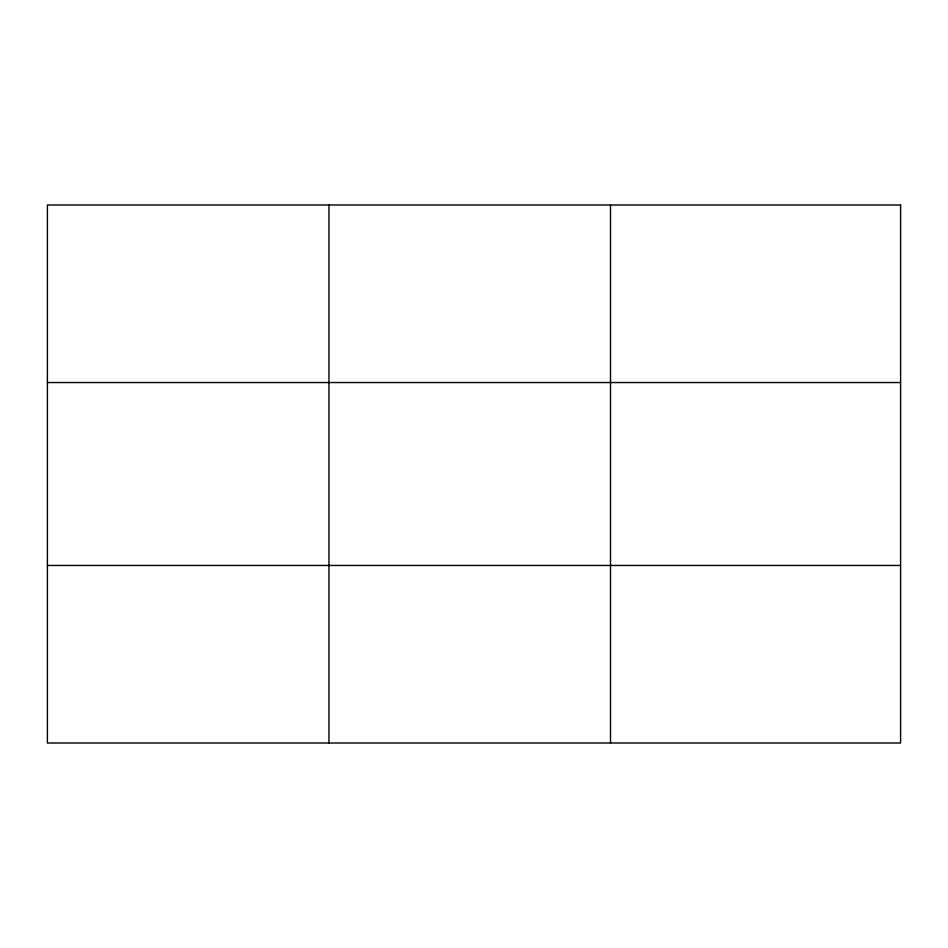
<?xml version="1.0" encoding="UTF-8"?>
<svg xmlns="http://www.w3.org/2000/svg" width="948" height="948" viewBox="0 0 948 948"><rect width="100%" height="100%" fill="white"/><g stroke="black" fill="none" stroke-linecap="round" stroke-linejoin="round"><path stroke-width="1.42" d="M328.956 742.995L328.956 205.005M610.512 742.995L610.512 205.005M47.4 382.542L900.6 382.542M47.4 565.458L900.6 565.458M900.6 205.005L900.6 742.995L47.4 742.995L47.4 205.005L900.6 205.005"/></g></svg>
